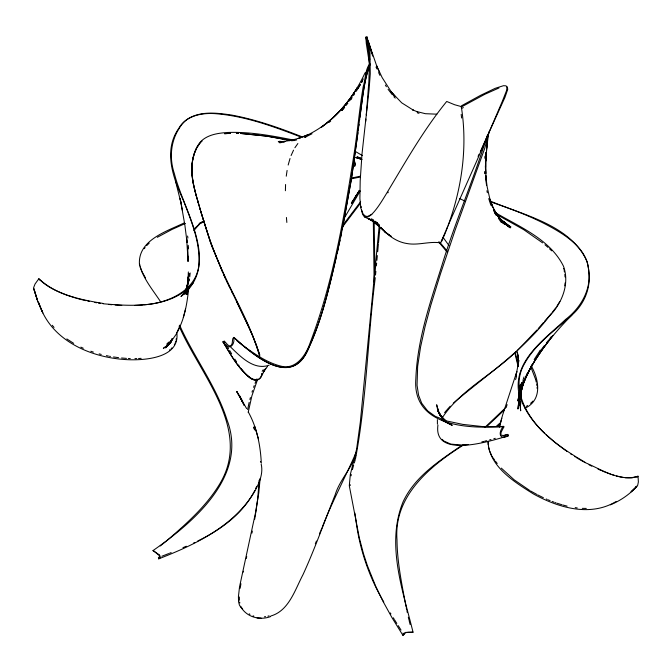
<?xml version="1.0" encoding="UTF-8"?>
<svg xmlns="http://www.w3.org/2000/svg" width="672" height="672" viewBox="0 0 672 672"><rect width="100%" height="100%" fill="white"/><g stroke="black" fill="none" stroke-linecap="round" stroke-linejoin="round"><path stroke-width="1.01" d="M187.79 251.891L187.807 247.187L187.824 249.194M484.554 173.653L484.571 171.57M285.398 190.722L285.575 184.514M239.35 596.988L239.417 600.264M520.624 404.603L520.657 402.612M520.733 397.631L521.228 383.771L520.632 397.127M485.856 152.846L485.671 173.62L485.369 165.816M485.856 152.754L485.57 167.521L485.495 160.784M350.977 178.903L360.209 177.03L360.226 176.198L351.288 178.114M186.27 288.968L187.925 282.626L188.244 279.896L186.9 287.734L188.95 273.504L187.538 285.919L188.387 276.335L187.538 285.919L188.152 277.469M519.8 395.186L519.49 405.35L519.103 392.616M519.893 392.137L520.103 385.022M188.009 282.156L188.336 271.942M520.598 397.295L520.834 390.667M259.064 481.068L259.09 480.304M259.031 481.849L257.712 498.708L255.822 512.61M260.131 478.414L258.796 492.895L255.427 513.181L239.526 586.9L238.426 596.66L238.535 601.65L239.459 605.22L242.651 609.101L241.139 607.421C247.271 617.35 259.938 620.558 270.581 616.594M565.06 282.954L564.816 285.852M403.973 634.385L405.048 632.688M488.233 442.084L488.2 444.662M488.032 441.059C488.569 466.276 514.424 482.017 533.442 493.954C558.247 507.662 590.125 517.18 616.165 501.488M484.814 158.248L484.974 156.232M486.116 142.145L486.36 139.121M366.257 114.954L366.542 111.77M366.635 110.737L368.894 81.094L369.373 62.597L368.474 49.241L365.845 36.935L366.29 43.445L369.449 63.806M365.677 121.506L365.896 119.028M487.376 140.288L485.696 161.305L487.292 141.229M379.218 225.641L360.31 422.218L356.588 449.291L350.314 474.583L349.297 485.755L359.327 537.944L363.468 553.686L367.416 565.723L375.656 586.144L382.99 601.331L392.028 617.753L402.931 635.359L403.964 634.578L402.982 633.066M375.27 277.712C367.626 337.982 366.761 399.319 355.421 459.11M375.53 274.898L375.866 271.354M376.37 265.91L376.622 263.13M376.883 260.35L377.328 255.604M377.681 251.74L378.412 243.869M378.504 242.869L379.932 227.396M188.765 287.7C187.194 302.677 184.876 318.167 177.475 331.531L179.886 326.55L176.165 334.295L171.688 340.704L167.261 344.761L171.646 340.586L172.015 339.091L168.042 344.963L163.33 348.373L169.436 343.938L171.41 341.72L165.606 347.886L169.436 343.938L172.015 339.091M519.674 403.57L519.859 401.772M189.328 280.888L189.538 278.914M189.748 276.931L190.168 272.966M361.494 209.731C364.829 230.975 381.772 201.071 385.417 195.308C404.737 163.33 422.999 130.511 446.704 101.464L454.6 104.723L461.286 106.588C467.107 142.649 462.991 179.861 451.87 214.528C449.669 221.382 447.266 228.178 444.528 234.847C443.68 236.284 441.302 243.634 440.437 242.382M519.506 395.875L517.952 409.038L519.49 395.052M519.985 391.826L520.22 389.802M358.806 125.79L358.974 124.421M176.131 339.536L176.224 338.772M358.285 129.956L360.142 115.063M343.61 222.432L351.901 175.93L358.462 128.562M359.478 120.364L359.646 119.028M357.932 132.779L351.002 181.532L342.124 229.866M359.806 117.701C362.443 100.162 363.636 82.034 369.634 65.226M520.405 397.732L522.757 382.25L520.481 396.287L521.514 388.97L520.388 394.456L524.068 380.68L520.456 394.388M360.31 113.761C362.804 97.28 364.031 80.22 370.02 64.562M486.629 148.478L488.653 132.804M286.255 176.198L287.095 170.444M240.198 588.244L240.937 583.716M248.195 412.373L251.891 395.833L257.611 379.394M255.671 513.559L254.654 519.347M520.027 391.961L520.565 388.878M521.102 385.795L521.64 382.704M187.673 289.741L186.782 294.588L187.95 288.733M247.64 409.584L249.136 402.419M261.887 373.447C262.03 380.814 253.31 381.906 249.136 377.084C237.787 367.559 230.42 354.329 222.961 341.762C225.658 339.898 227.17 347.004 230.756 345.828C233.461 343.921 231.454 338.369 233.873 337.403C255.2 357.126 293.32 388.668 309.372 346.71C322.316 317.839 329.339 286.768 336.546 256.091M351.078 475.818L351.313 474.55M515.894 376.135L518.952 360.402M343.123 224.885L340.553 237.535M341.611 232.403L338.89 245.398M515.894 376.186L516.852 371.524L502.555 415.212L499.59 426.376M251.95 533.098L252.353 531.124M489.216 131.552L484.571 148.831L455.28 229.69L440.404 274.067L430.828 305.172L425.124 326.382L420.563 347.038L417.656 366.307L417.052 385.266L418.58 395.22L421.68 403.175L427.543 410.794L435.221 416.312L447.056 421.058L462.756 424.385L482.546 426.569L503.908 426.846L501.211 432.012L500.724 434.876L503.068 435.548L507.864 434.414L508.343 435.784C498.977 440.597 498.187 432.138 503.412 426.35L503.908 426.846M519.078 394.859L517.81 400.932L519.271 395.077M340.007 240.139L337.142 253.403M243.247 572.107L243.432 571.242M338.318 248.052C330.103 283.181 322.846 319.175 306.793 351.742C289.842 387.786 251.698 353.287 233.873 337.403C234.965 346.576 227.976 350.944 222.961 341.762C231.319 355.169 238.854 370.65 252.68 379.285C260.4 383.368 262.433 372.792 265.734 368.348L263.332 372.019L267.515 366.4M520.464 394.237L522.052 387.08L527.797 372.422L521.203 389.676M246.305 558.449L246.733 556.567M487.175 135.702C473.609 179.768 455.011 222.188 441.613 266.372C429.988 303.013 417.262 340.116 415.842 378.848C412.096 426.703 468.661 429.215 503.412 426.35M172.082 338.772L171.646 340.586L168.042 344.963L169.436 343.938L170.688 341.057M521.951 384.342L522.438 382.393M352.422 469.627L353.657 465.091M288.17 165.043L290.018 158.525M249.892 399.512L250.396 397.572M183.296 317.47L185.522 308.986M437.942 424.998C433.02 460.001 492.845 440.328 508.343 435.784M499.38 427.174L501.766 418.27M193.822 155.434C190.705 165.715 191.612 176.702 194.057 187.009M261.257 376.186L261.845 373.993M175.694 341.51L175.829 341.032M355.186 459.95L354.295 462.974M515.592 379.604L516.457 376.681M186.094 289.775L187.606 284.76L185.867 289.54M521.774 384.157L522.48 381.906M522.925 380.444L524 376.984M506.192 407.518L507.1 404.611M194.048 154.728L194.502 153.308M252.008 392.087L252.487 390.575M521.086 390.247C527.058 369.718 539.876 352.212 552.821 335.538L543.06 348.382L533.954 362.04L526.1 376.16L532.476 364.232L522.53 384.703C533.585 358.176 551.754 335.303 571.897 315.084C584.144 304.34 591.058 288.07 588.764 271.723C588.538 268.288 587.983 264.869 587.026 261.559C571.049 225.196 523.866 215.242 490.753 201.272M253.579 387.341L254.201 385.61M194.762 152.594L196.451 148.495M255.049 383.317L256.679 379.151M356.252 452.13C345.332 477.246 332.279 501.312 322.375 526.924M315.319 543.791L316.453 541.052M319.444 533.87L320.552 531.241M291.094 155.543L293.53 150.158M320.922 530.368L322.014 527.789M256.385 486.839L256.62 486.276M175.014 343.375L175.207 342.922M443.78 235.57L444.385 234.167M445.284 232.05L445.654 231.185M446.04 230.278L447.745 226.296M444.595 233.663L445.049 232.604M355.765 455.347C350.683 469.535 339.503 480.396 335.11 494.953C324.4 521.497 314.983 548.579 303.013 574.619C294.941 589.873 288.918 610.831 270.866 615.98M443.596 236.006L443.243 236.821M448.216 225.212L476.633 161.255L502.454 101.002L506.537 90.653L507.041 86.948L505.974 85.831L503.471 85.705L495.205 88.326L480.673 95.281L461.454 105.798M442.915 237.569L442.47 238.577M197.904 145.858C189.991 159.239 190.848 175.736 194.838 190.243M256.133 487.418L255.612 488.586M442.336 238.879L441.848 239.929M478.061 156.383L479.06 154.241M362.225 81.102L361.536 82.589L363.292 78.868M480.354 151.435L481.194 149.621M481.614 148.705L504.941 97.398L507.713 89.41L507.444 87.36L506.587 86.705M365.476 74.206L368.978 66.763M441.739 240.156L441.202 241.189M365.03 72.87C355.135 94.298 340.469 113.828 321.031 127.47C335.689 116.92 347.911 103.286 357.21 87.83C344.635 108.595 326.81 126.714 304.29 136.475L308.23 134.652L297.906 138.55L300.308 137.911L289.548 140.675M254.453 491.005L254.755 490.384M187.513 288.96L184.817 294.294L188.538 288.389M253.814 492.248L254.142 491.627M253.487 492.887C241.391 514.987 219.92 530.158 197.736 541.002M174.342 344.694L174.577 344.266M442.142 417.976C460.656 389.676 492.685 374.707 516.356 351.33M559.852 301.434L556.886 306.272M343.585 219.265L360.209 190.949M355.169 197.719L356.471 195.518M351.91 203.221L353.506 200.567M355.093 197.912L359.344 190.823M196.711 147.958L199.786 143.329M357.874 88.645L360.494 84.319L356.219 91.3M355.127 197.728L358.831 191.596M387.836 192.856L388.298 192.108M358.848 191.528L351.406 203.599L358.999 191.26M353.522 199.828L351.842 202.49L356.21 195.552M355.194 197.156L356.874 194.494M357.991 192.713L359.108 190.94M357.302 193.822L359.486 190.352M534.173 359.545L540.246 350.213M294.89 147.756L297.864 143.531M193.301 282.862L180.978 296.545C221.525 264.348 183.952 211.848 174.392 173.687C169.294 158.777 170.47 141.876 179.138 128.486C181.18 124.942 183.842 121.733 187.177 119.33C200.164 110.746 216.804 112.888 231.361 115.013C256.015 119.557 279.762 127.974 303.005 137.197M262.181 371.305L263.248 369.709M350.784 99.271L351.884 97.667M144.287 248.665L145.085 247.556M198.248 145.345L199.878 143.354M350.776 99.347L351.876 97.793M353.522 95.466L354.623 93.912M349.474 100.976L351.767 97.835M555.786 307.826L552.224 312.413M342.636 225.481L360.629 201.701M342.166 227.388L360.545 203.154M193.796 230.689L200.651 222.718L194.872 228.404L199.265 224.414M539.868 351.506L544.278 345.744M546.798 342.46L548.696 339.99M549.956 338.352L551.216 336.706M444.57 412.709L446.494 410.34M102.992 303.433C80.514 299.662 56.011 294.89 38.875 278.72L35.062 283.979L33.617 287.675L37.33 299.972L33.726 288.817M39.379 279.922L38.875 278.72M342.04 110.2L344.618 107.1M345.912 105.546L347.844 103.228M551.603 313.169L549.016 316.201M342.04 110.208L344.618 107.159M543.581 322.434L538.196 328.608M544.622 321.233L548.352 316.966M341.872 110.191L344.526 107.15M447.014 409.744L450.265 406.182M537.071 329.885L517.339 350.591M146.681 245.616L149.209 243.121M532.501 401.528L532.938 401.066M636.913 486.41L631.042 491.854L637.694 485.276L638.366 481.992L638.056 476.23L631.966 477.884L625.052 477.716M166.706 344.165L168.68 342.132M171.914 347.894L171.175 348.617M189.512 287.448C166.093 308.238 132.35 306.289 103.009 303.752M505.596 407.736L485.024 427.249M504.554 409.769L487.141 426.208M571.897 315.084C554.862 330.574 534.904 344.123 523.816 364.938C510.636 388.903 527.159 417.102 544.841 433.448M453.222 403.217C486.058 375.27 522.623 351.187 549.125 316.436C561.859 303.526 569.932 284.038 563.506 266.246C550.217 239.484 520.061 227.094 495.6 212.797M496.289 426.334L500.052 422.999M531.56 402.427L532.039 401.974M200.222 142.842L202.112 141.095M497.524 426.258L498.784 425.141M530.536 403.318L531.065 402.872M166.37 541.069C186.581 523.538 207.337 505.47 220.844 482.042C251.437 428.19 199.626 374.052 179.105 326.096M165.698 541.607L160.213 545.992M499.439 424.603L500.102 424.057M329.078 122.405L330.683 121.103M169.546 349.978L169.966 349.65M371.868 214.351L367.45 216.476L365.534 216.157L363.208 214.225L360.847 208.202L359.898 198.584L360.192 180.768L362.006 153.989L369.071 89.729L370.255 73.912L369.961 52.5L368.6 43.033L366.895 36.641L366.769 38.018M158.886 554.543L152.989 550.595C193.679 522.169 248.228 476.053 227.111 420.151C216.35 386.114 194.099 357.529 179.626 325.172M463.84 444.797C430.021 465.956 393.506 496.054 397.001 539.902C397.186 562.439 401.932 584.581 406.031 606.648M462.479 444.914C439.874 460.496 415.052 476.087 403.066 501.875C385.871 543.875 402.83 590.621 413.036 632.184C409.886 632.52 403.99 631.352 402.931 635.359M525.017 408.257C542.514 400.033 539.137 379.806 531.25 365.837M527.596 405.518L526.26 406.417M198.576 224.389L202.675 221.668M157.307 237.3L172.024 229.429L185.438 223.448M354.304 165.48L354.9 164.363L353.858 162.019M461.244 107.05L484.714 94.34L498.994 87.973M306.625 136.408L304.727 137.441L312.043 133.753M638.056 476.23C619.559 482.202 601.062 469.14 584.497 462.336M610.352 504.857C620.315 500.749 629.387 494.558 636.678 486.612L635.536 487.066M199.542 223.885L203.851 221.785M257.3 379.117L256.544 379.436M199.76 223.138L204.238 221.029M461.546 108.419L463.352 107.579M193.712 542.909L194.737 542.43M184.078 222.978C166.681 231.37 137.592 240.164 139.457 264.608C143.102 278.502 152.678 289.766 160.457 301.535M186.287 546.235L182.952 547.672M169.512 553.258L171.167 552.594M159.743 555.492L159.592 556.71L158.39 557.55L158.726 558.844L160.23 557.651L159.936 556.13L154.266 551.376M168.68 553.585L161.834 556.256M158.726 558.844C195.216 544.639 234.444 526.067 254.999 490.904C259.316 482.798 263.399 473.516 261.198 464.184M405.56 632.411L413.036 632.184M269.144 365.182C253.94 370.658 240.509 356.639 230.639 347.046M507.864 434.414L503.756 435.742M493.828 438.724L495.289 438.304M489.611 439.891L490.997 439.513M267.901 616.165L269.077 615.863M486.604 440.689L484.663 441.185M293.706 140.675L296.663 139.919M483.714 441.428L481.841 441.882M369.928 63.521C365.005 69.586 365.593 79.212 363.258 86.486C359.629 107.562 357.773 128.89 354.665 150.032C344.358 216.149 333.253 282.988 309.078 345.635C304.693 356.916 294.916 369.709 281.291 366.24C267.616 362.939 255.772 354.665 244.423 346.685M353.186 166.757C356.975 166.522 355.328 161.994 353.64 160.255M256.141 379.546C249.304 379.873 244.801 373.086 240.954 368.399M292.488 140.179L281.341 141.775L285.037 141.422L278.284 141.649L283.668 141.784M264.44 616.787L265.583 616.627M468.476 444.511L462.739 445.032M144.186 304.777C166.732 303.332 195.157 291.572 198.727 266.364C200.844 243.432 191.512 221.458 183.406 200.516C173.233 178.29 163.027 150.847 178.727 128.436C186.06 115.189 203.129 112.426 216.964 113.803C246.044 116.34 273.731 126.605 300.787 136.979M224.456 133.686L230.387 133.358M143.17 304.886L134.786 305.432M224.7 133.686L230.446 133.291M138.541 358.529L141.162 358.369M436.867 114.181L425.351 113.694L416.774 111.544L417.522 111.854L412.7 109.906L413.381 110.183L401.738 102.85L391.255 91.946L394.985 96.449L391.255 91.946M134.938 358.621L136.744 358.571M461.412 445.074L451.231 444.125M236.62 133.367L238.678 133.392M582.271 508.368L586.27 508.427M279.166 142.682L280.955 142.724M128.377 358.487L130.276 358.562M236.393 133.3L238.434 133.384M240.475 133.468L266.759 136.13L292.429 140.767M121.766 305.399L115.147 305.021M257.04 617.912L261.097 618.106M126.454 358.386L121.565 357.991M240.736 133.417L266.759 136.13L291.606 140.65M284.626 141.809L279.46 141.347L284.29 141.859M111.838 304.752L108.52 304.416M440.37 242.844C429.206 241.114 418.135 245.608 406.963 243.533C396.74 241.987 387.962 235.502 381.259 227.926M118.583 357.664L113.543 356.95M98.465 303.072L100.279 303.341M575.207 507.637L577.231 507.94M623.456 477.498L616.476 475.969M94.853 302.459L96.65 302.778M109.469 356.252L110.485 356.446M108.444 356.051L106.386 355.631M293.798 140.095C272.051 135.761 249.959 131.628 227.69 132.476C218.114 133.106 207.413 134.593 200.441 141.884C186.304 159.718 192.713 184.355 198.677 204.212M87.755 301.064L89.519 301.434M81.698 299.662L86.008 300.678M101.245 354.421L99.187 353.875M563.086 505.075L567.118 506.134M76.675 298.309L80.69 299.393M354.371 157.256L361.99 159.34M361.712 159.205L356.782 157.819L361.637 159.205M359.948 157.769L356.95 156.92L360.856 158.038M450.299 443.89L444.217 441.168M417.287 112.804L419.009 113.324M75.701 298.015L68.09 295.571M557.063 503.236L562.078 504.806M611.663 474.508L614.594 475.44M90.838 351.246L93.383 352.103M490.938 202.003C515.76 210.538 540.683 219.811 562.792 234.217C574.207 241.895 586.026 252.386 588.151 266.734C592.679 287.448 581.675 307.121 565.606 319.444C545.034 338.915 513.5 360.293 518.725 392.616C527.646 424.998 557.13 446.015 584.917 462.168M253.058 615.838L253.856 616.115M555.072 502.538L556.072 502.891M607.421 473.029L610.688 474.197M67.158 295.26C57.254 291.598 47.292 287.07 39.648 279.602M554.081 502.177L552.107 501.43M602.372 471.047L606.606 472.735M550.141 500.648L548.192 499.834M598.03 469.157L601.507 470.669M546.252 499.002L547.218 499.422M80.85 347.138L83.32 348.256M543.371 497.692L537.718 494.911M371.288 218.812L373.456 219.845M459.388 198.442L465.024 201.146M364.316 216.888L375.43 222.138L368.458 218.744L379.369 225.263L369.55 218.879M441.26 419.874L452.256 425.368L442.571 420.395M589.067 464.789L591.772 466.158M496.44 214.326L523.816 229.74L542.615 242.869M152.989 550.595L154.09 551.2M536.802 494.416L530.468 490.904M355.522 151.553L362.393 155.551M583.741 461.899L578.08 458.623M374.724 221.096L377.53 222.768M73.676 343.35L66.847 338.94M529.595 490.375L514.181 479.833L501.287 468.107M576.248 457.514L577.164 458.069M574.426 456.372L575.341 456.943M249.194 613.838L249.95 614.326M570.788 454.037L571.696 454.625M500.741 219.836L505.73 223.18L500.674 219.694M501.858 221.777L505.184 224.02L501.799 221.676M501.724 221.684L505.184 224.02M566.303 450.988L567.193 451.609M500.707 219.794L510.905 227.027L499.708 219.089M501.514 221.6L510.342 227.858L507.788 226.044M501.824 221.81L505.235 224.23M34.524 289.792L33.961 289.262L37.548 300.812L42.89 313.026M565.412 450.366L555.08 442.546L546.336 434.885M376.765 222.835L378.832 224.33M372.574 221.323L377.933 225.271L372.876 220.945M243.81 346.223L239.45 342.838M370.591 219.576L373.909 222.104M240.257 606.43L241.298 607.236M501.329 220.24L505.445 223.524L499.212 218.056M501.388 221.575L504.596 224.171M443.621 440.731L442.042 439.337M544.984 244.776L548.033 247.414M236.888 340.754L238.82 342.334M159.113 554.728L159.6 555.232M499.128 218.005L508.906 226.666L500.195 218.87L503.009 221.659L495.44 213.268L499.859 218.425L493.45 209.387L502.715 222.684L493.45 209.387M501.455 221.424L504.479 224.104M549.511 248.783L551.72 250.824M372.926 221.096L386.064 232.798L391.465 236.586L384.518 231.445L386.064 232.798L380.654 227.212M445.813 420.958L439.312 414.708L445.561 420.781L440.706 415.884L441.949 417.329L437.749 410.617L443.041 419.059L438.95 412.49L439.958 414.683L437.329 408.148L438.211 410.878L436.649 404.754L438.631 412.91M393.834 96.709L395.279 98.104M438.589 241.903L447.09 252.008M52.265 325.282L54.037 327.398M439.589 242.012L447.325 251.252M495.449 461.194L497.23 463.47M224.154 340.922L225.296 342.964M388.055 89.275L392.347 94.802M442.957 237.25L448.972 245.498M391.591 92.366L382.183 77.624L376.564 65.688L379.588 72.542L379.31 71.87M494.617 460.06L493.088 457.808M494.903 213.293L496.062 214.956M498.372 218.266L501.295 222.474M238.602 365.014L239.005 365.61M401.024 630.059L398.202 625.632M236.569 361.855L235.721 360.511M396.824 623.448L394.59 619.87M234.856 359.108L235.292 359.814M393.28 617.753L394.145 619.156M145.53 278.006L142.061 271.74L140.213 266.818M390.298 612.906L390.928 613.931M246.624 408.61L236.72 391.448L241.945 400.898M385.375 85.042L386.408 86.764M231.613 353.8L229.614 350.44M236.72 391.448L242.651 401.411M492.064 456.128L492.391 456.683M228.572 348.667L226.414 344.929M383.788 602.028C369.037 576.954 359.486 548.898 355.916 520.036M498.784 217.871L493.534 208.295L489.728 199.282L492.811 207.732L489.485 197.375L487.116 186.623L485.713 175.459L486.545 185.447L485.528 167.975M493.542 210.521L495.944 214.906M491.442 455.011L489.653 451.122M231.865 291.799L248.228 325.634L256.217 344.484M236.746 301.728L252.504 335.269L259.678 354.74M229.009 285.944L232.831 293.773M229.95 287.885L226.246 280.199M228.077 284.012L223.616 274.596M248.304 412.02C257.023 427.661 260.408 445.427 261.316 463.109M241.466 399.689L244.138 405.3L239.744 395.993L242.634 402.377M376.009 67.049L376.874 68.897M378.622 72.593L379.932 75.373M225.355 278.317L211.747 246.011L200.684 211.336M531.14 367.76L535.584 379.361M222.776 272.756L210.118 241.483L199.668 207.732M37.548 300.812L42.47 311.959M376.841 66.326L368.558 42.26M256.544 345.366L259.837 355.362M38.892 302.845C50.282 340.494 90.922 357.932 127.453 359.671C144.959 360.503 180.6 357.958 176.744 332.22M260.425 461.614L260.602 462.109M489.451 450.576L488.443 446.779M514.928 353.346L518.137 366.618M488.737 198.61L490.871 205.254M371.725 52.584L372.053 53.634L368.886 43.302M563.548 268.506L563.758 269.203M515.264 352.607L518.44 365.837M254.562 429.702L253.764 427.022L254.579 429.836M368.105 40.673L372.666 56.095M258.518 439.144L254.839 426.619M197.35 199.332C203.549 221.516 210.445 243.566 219.71 264.684C232.806 295.705 251.311 324.626 259.846 357.412M197.543 200.197L200.172 209.521M196.904 197.946L197.224 199.072L195.98 194.611M196.594 196.829L195.107 191.327M195.686 193.511L194.309 188.084M535.71 379.84L536.264 382.141M516.86 351.473L518.532 358.05M410.113 624.515L409.097 620.432M175.409 180.541L180.928 202.742L184.884 225.204L187.06 242.474L186.631 238.577L188.11 261.299L187.883 256.099M438.64 412.944L437.455 407.98L438.068 411.524M408.324 617.207L408.904 619.618M564.127 270.564L564.421 271.9M486.906 190.764L487.343 192.738M406.997 611.285L407.249 612.452M239.618 602.036L239.812 602.969M406.745 610.117L406.258 607.799M518.356 357.008L517.314 352.036L518.398 362.309L518.305 355.925M182.423 210.546L180.104 198.366L180.928 202.742M139.675 264.146L139.894 265.474M536.617 383.88L536.894 385.535M369.466 57.708L369.751 59.506M369.188 55.986L366.828 38.917M354.85 512.988L355.816 519.338M187.589 236.023L187.891 238.048M636.896 476.448L637.022 477.464M461.185 114.4L461.622 118.012M564.833 274.478L564.959 275.73M361.082 206.354L361.2 207.547M519.515 398.378L520.674 410.785L519.187 393.624M188.219 245.314L188.496 248.413M286.44 217.484L286.843 222.432M537.088 387.106L537.197 388.592M565.009 276.343L565.051 276.956M374.17 221.668L374.926 275.176M373.338 221.81L374.136 282.156M350.204 484.697L350.221 485.52M485.503 161.036L485.671 173.62M520.565 401.932L520.59 403.763M187.849 252.143L187.933 261.232M437.388 419.622L437.422 424.091M188.605 286.969L188.009 291.682L188.614 286.986"/></g></svg>
